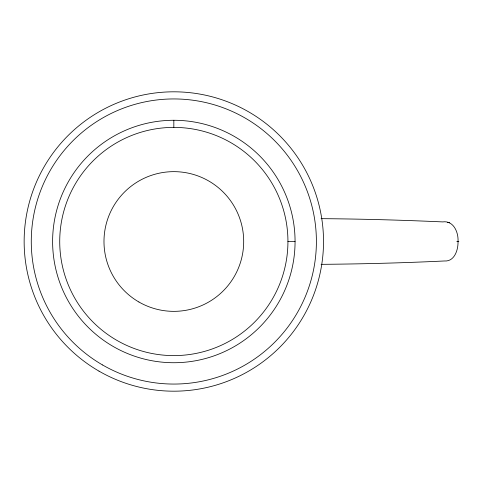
<?xml version="1.0" encoding="UTF-8"?>
<svg xmlns="http://www.w3.org/2000/svg" width="483" height="483" viewBox="0 0 483 483"><rect width="100%" height="100%" fill="white"/><g stroke="black" fill="none" stroke-linecap="round" stroke-linejoin="round"><path stroke-width="0.72" d="M321.098 264.34C362.208 263.996 403.317 262.951 444.378 260.977C454.575 261.78 458.276 249.735 458.029 241.5C458.572 232.426 453.597 220.29 442.7 221.908C402.188 220.085 361.646 218.962 321.098 218.66M287.934 241.5A114.097 114.097 0 0 1 116.783 340.316A114.097 114.097 0 0 1 116.783 142.684A114.097 114.097 0 0 1 287.934 241.5L295.065 241.5A121.233 121.233 0 0 1 113.221 346.486A121.233 121.233 0 0 1 113.221 136.514A121.233 121.233 0 0 1 295.065 241.5M456.797 241.548L458.85 241.548M173.832 120.267L173.832 127.403M449.425 222.741L447.801 222.355L449.425 222.741M138.911 301.996A69.854 69.854 0 0 0 243.686 241.5A69.854 69.854 0 0 0 138.911 181.004A69.854 69.854 0 0 0 138.911 301.996M102.553 364.961A142.563 142.563 0 0 0 316.395 241.5A142.563 142.563 0 0 0 102.553 118.039A142.563 142.563 0 0 0 102.553 364.961M98.991 371.131A149.682 149.682 0 0 0 323.519 241.5A149.682 149.682 0 0 0 98.991 111.869A149.682 149.682 0 0 0 98.991 371.131"/></g></svg>
